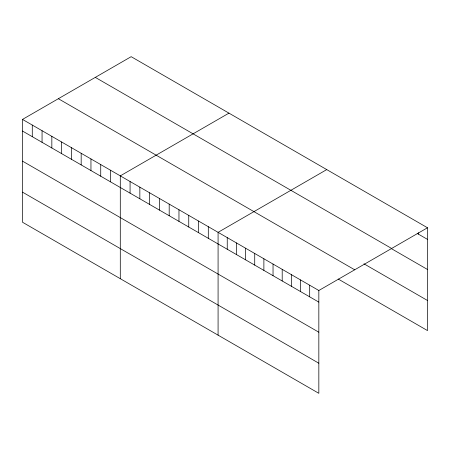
<?xml version="1.0" encoding="UTF-8"?>
<svg xmlns="http://www.w3.org/2000/svg" width="450" height="450" viewBox="0 0 450 450"><rect width="100%" height="100%" fill="white"/><g stroke="black" fill="none" stroke-linecap="round" stroke-linejoin="round"><path stroke-width="0.67" d="M22.5 119.413L318.836 290.503L318.836 393.322L22.5 222.232L22.5 119.413L131.164 56.678L427.5 227.768L427.5 330.587L338.192 279.028M228.954 113.136L120.291 175.871L120.291 278.691M326.745 169.599L218.081 232.335L218.081 335.154M318.836 290.503L427.5 227.768M417.195 233.438L427.5 239.389M95.304 77.383L391.641 248.468M391.433 248.664L427.5 269.483M363.954 263.807L427.5 300.493M58.359 98.713L354.696 269.798M22.5 131.034L318.836 302.124M22.5 161.134L318.836 332.218M22.5 192.139L318.836 363.229M418.343 232.734L418.343 234.101M309.679 285.216L309.679 296.837M300.516 279.928L300.516 291.549M291.358 274.641L291.358 286.262M282.201 269.347L282.201 280.974M273.037 264.06L273.037 275.687M263.88 258.773L263.88 270.394M254.722 253.485L254.722 265.106M245.559 248.197L245.559 259.819M236.402 242.91L236.402 254.531M227.244 237.623L227.244 249.244M208.305 226.688L208.305 238.309M198.523 221.04L198.523 232.661M188.747 215.393L188.747 227.019M178.965 209.751L178.965 221.372M169.189 204.103L169.189 215.724M159.407 198.456L159.407 210.077M149.631 192.808L149.631 204.435M139.849 187.166L139.849 198.787M130.072 181.519L130.072 193.14M110.514 170.229L110.514 181.851M100.733 164.582L100.733 176.203M90.956 158.934L90.956 170.556M81.174 153.287L81.174 164.914M71.398 147.645L71.398 159.266M61.616 141.998L61.616 153.619M51.84 136.35L51.84 147.977M42.058 130.708L42.058 142.329M32.282 125.061L32.282 136.682"/></g></svg>
